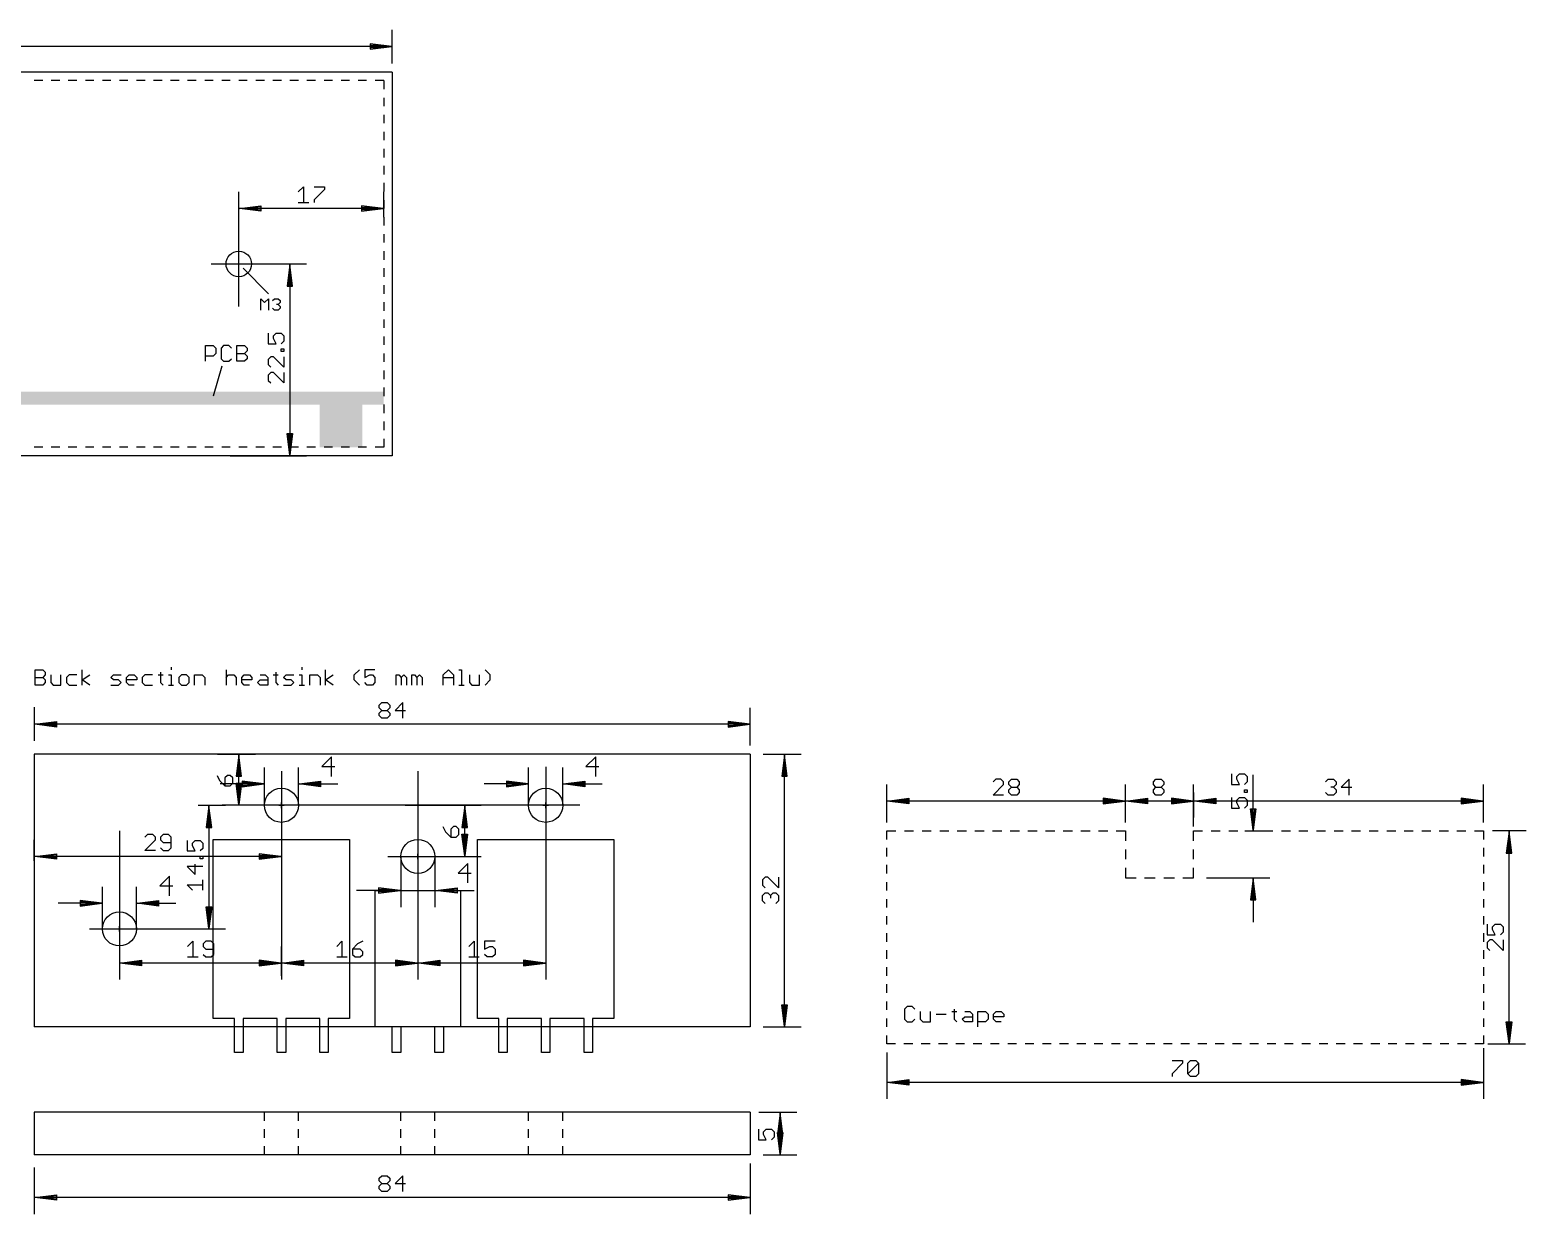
# Model space of a CAD drawing. Extents: x -62 to 290, y -289 to 164.
# Drawn here: x 114.5 to 290, y -263.9 to -125 of the extents above; entities that cross this region are included whole.
import ezdxf

# ---------------------------------------------------------------- set-up
doc = ezdxf.new("R2010")
doc.units = 0
for name, color, linetype in [('113', 140, 'CONTINUOUS'), ('114', 22, 'CONTINUOUS'), ('115', 5, 'CONTINUOUS'), ('27', 1, 'CONTINUOUS'), ('28', 3, 'CONTINUOUS'), ('47', 7, 'CONTINUOUS'), ('51', 53, 'CONTINUOUS')]:
    doc.layers.add(name, color=color, linetype=linetype)

# ---------------------------------------------------------------- blocks, each defined once
blk = doc.blocks.new('RECT')
blk.add_solid([(-0.5, -0.5), (0.5, -0.5), (-0.5, 0.5), (0.5, 0.5)])

msp = doc.modelspace()

# ---------------------------------------------------------------- linework, layer by layer
at = {"layer": '113'}
for p, q in [((131.0547, -199.8003), (131.0547, -200.1001)), ((146.4011, -199.8003), (146.4011, -200.1001)), ((115.1016, -201.8984), (115.1016, -200.1001)), ((115.1016, -200.1001), (116.0008, -200.1001)), ((115.1016, -200.9992), (116.0008, -200.9992)), ((116.0008, -200.1001), (116.3005, -200.3998)), ((116.3005, -200.6995), (116.0008, -200.9992)), ((116.0008, -200.9992), (116.3005, -201.299)), ((116.3005, -201.5987), (116.0008, -201.8984)), ((116.3005, -200.3998), (116.3005, -200.6995)), ((116.3005, -201.299), (116.3005, -201.5987)), ((116.9432, -200.6995), (116.9432, -201.5987)), ((116.9432, -201.5987), (117.2429, -201.8984)), ((118.1421, -201.8984), (118.1421, -200.6995)), ((119.0845, -200.6995), (118.7847, -200.9992)), ((118.7847, -200.9992), (118.7847, -201.5987)), ((118.7847, -201.5987), (119.0845, -201.8984)), ((119.9836, -200.6995), (119.0845, -200.6995)), ((120.6263, -201.8984), (120.6263, -200.1001)), ((120.6263, -201.299), (121.5255, -200.6995)), ((121.5255, -201.8984), (120.6263, -201.299)), ((124.0025, -200.9992), (124.3023, -200.6995)), ((124.3023, -201.299), (124.0025, -200.9992)), ((124.3023, -200.6995), (125.2014, -200.6995)), ((124.9017, -201.299), (124.3023, -201.299)), ((125.2014, -201.5987), (124.9017, -201.299)), ((124.9017, -201.8984), (125.2014, -201.5987)), ((125.8441, -200.9992), (126.1438, -200.6995)), ((125.8441, -201.5987), (125.8441, -200.9992)), ((127.043, -201.299), (125.8441, -201.299)), ((126.1438, -201.8984), (125.8441, -201.5987)), ((126.1438, -200.6995), (126.7433, -200.6995)), ((126.7433, -200.6995), (127.043, -200.9992)), ((127.043, -200.9992), (127.043, -201.299)), ((127.9854, -200.6995), (127.6857, -200.9992)), ((127.6857, -200.9992), (127.6857, -201.5987)), ((127.6857, -201.5987), (127.9854, -201.8984)), ((128.8846, -200.6995), (127.9854, -200.6995)), ((129.5272, -200.6995), (130.1267, -200.6995)), ((129.827, -200.3998), (129.827, -201.5987)), ((129.827, -201.5987), (130.1267, -201.8984)), ((130.755, -200.6995), (131.0547, -200.6995)), ((131.0547, -200.6995), (131.0547, -201.8984)), ((132.2824, -200.6995), (131.9827, -200.9992)), ((131.9827, -200.9992), (131.9827, -201.5987)), ((131.9827, -201.5987), (132.2824, -201.8984)), ((132.8818, -200.6995), (132.2824, -200.6995)), ((133.1816, -200.9992), (132.8818, -200.6995)), ((132.8818, -201.8984), (133.1816, -201.5987)), ((133.1816, -201.5987), (133.1816, -200.9992)), ((133.8243, -201.8984), (133.8243, -200.6995)), ((133.8243, -200.6995), (134.7234, -200.6995)), ((134.7234, -200.6995), (135.0231, -200.9992)), ((135.0231, -200.9992), (135.0231, -201.8984)), ((137.5074, -200.1001), (137.5074, -201.8984)), ((137.5074, -200.9992), (137.8071, -200.6995)), ((137.8071, -200.6995), (138.4066, -200.6995)), ((138.4066, -200.6995), (138.7063, -200.9992)), ((138.7063, -200.9992), (138.7063, -201.8984)), ((139.349, -200.9992), (139.6487, -200.6995)), ((139.349, -201.5987), (139.349, -200.9992)), ((140.5479, -201.299), (139.349, -201.299)), ((139.6487, -201.8984), (139.349, -201.5987)), ((139.6487, -200.6995), (140.2481, -200.6995)), ((140.2481, -200.6995), (140.5479, -200.9992)), ((140.5479, -200.9992), (140.5479, -201.299)), ((141.1905, -201.5987), (141.4903, -201.299)), ((141.4903, -201.8984), (141.1905, -201.5987)), ((141.4903, -200.6995), (142.0897, -200.6995)), ((141.4903, -201.299), (142.3894, -201.299)), ((142.0897, -200.6995), (142.3894, -200.9992)), ((142.3894, -200.9992), (142.3894, -201.8984)), ((143.0321, -200.6995), (143.6316, -200.6995)), ((143.3318, -200.3998), (143.3318, -201.5987)), ((143.3318, -201.5987), (143.6316, -201.8984)), ((144.2598, -200.9992), (144.5595, -200.6995)), ((144.5595, -201.299), (144.2598, -200.9992)), ((144.5595, -200.6995), (145.4587, -200.6995)), ((145.159, -201.299), (144.5595, -201.299)), ((145.4587, -201.5987), (145.159, -201.299)), ((145.159, -201.8984), (145.4587, -201.5987)), ((146.1014, -200.6995), (146.4011, -200.6995)), ((146.4011, -200.6995), (146.4011, -201.8984)), ((147.3291, -201.8984), (147.3291, -200.6995)), ((147.3291, -200.6995), (148.2283, -200.6995)), ((148.2283, -200.6995), (148.528, -200.9992)), ((148.528, -200.9992), (148.528, -201.8984)), ((149.1707, -201.8984), (149.1707, -200.1001)), ((149.1707, -201.299), (150.0699, -200.6995)), ((150.0699, -201.8984), (149.1707, -201.299)), ((152.5469, -200.6995), (153.1463, -200.1001)), ((152.5469, -201.299), (152.5469, -200.6995)), ((153.1463, -201.8984), (152.5469, -201.299)), ((154.9735, -200.1001), (153.7746, -200.1001)), ((153.7746, -200.1001), (153.7746, -200.9992)), ((153.7746, -200.9992), (154.3741, -200.6995)), ((154.0743, -201.8984), (153.7746, -201.5987)), ((154.3741, -200.6995), (154.6738, -200.6995)), ((154.6738, -200.6995), (154.9735, -200.9992)), ((154.9735, -201.5987), (154.6738, -201.8984)), ((154.9735, -200.9992), (154.9735, -201.5987)), ((157.4578, -201.8984), (157.4578, -200.6995)), ((157.4578, -200.6995), (157.7575, -200.6995)), ((157.7575, -200.6995), (158.0572, -200.9992)), ((158.0572, -200.9992), (158.3569, -200.6995)), ((158.0572, -200.9992), (158.0572, -201.8984)), ((158.3569, -200.6995), (158.6567, -200.9992)), ((158.6567, -200.9992), (158.6567, -201.8984)), ((159.2993, -201.8984), (159.2993, -200.6995)), ((159.2993, -200.6995), (159.5991, -200.6995)), ((159.5991, -200.6995), (159.8988, -200.9992)), ((159.8988, -200.9992), (160.1985, -200.6995)), ((159.8988, -200.9992), (159.8988, -201.8984)), ((160.1985, -200.6995), (160.4982, -200.9992)), ((160.4982, -200.9992), (160.4982, -201.8984)), ((162.9825, -200.6995), (163.5819, -200.1001)), ((162.9825, -201.8984), (162.9825, -200.6995)), ((162.9825, -200.9992), (164.1814, -200.9992)), ((163.5819, -200.1001), (164.1814, -200.6995)), ((164.1814, -200.6995), (164.1814, -201.8984)), ((164.824, -200.1001), (165.1238, -200.1001)), ((165.1238, -200.1001), (165.1238, -201.8984)), ((166.0518, -200.6995), (166.0518, -201.5987)), ((166.0518, -201.5987), (166.3515, -201.8984)), ((167.2507, -201.8984), (167.2507, -200.6995)), ((168.4928, -200.6995), (167.8933, -200.1001)), ((167.8933, -201.8984), (168.4928, -201.299)), ((168.4928, -201.299), (168.4928, -200.6995)), ((116.0008, -201.8984), (115.1016, -201.8984)), ((117.2429, -201.8984), (118.1421, -201.8984)), ((119.0845, -201.8984), (119.9836, -201.8984)), ((124.0025, -201.8984), (124.9017, -201.8984)), ((126.7433, -201.8984), (126.1438, -201.8984)), ((127.9854, -201.8984), (128.8846, -201.8984)), ((130.755, -201.8984), (131.3544, -201.8984)), ((132.2824, -201.8984), (132.8818, -201.8984)), ((140.2481, -201.8984), (139.6487, -201.8984)), ((142.3894, -201.8984), (141.4903, -201.8984)), ((144.2598, -201.8984), (145.159, -201.8984)), ((146.1014, -201.8984), (146.7008, -201.8984)), ((154.6738, -201.8984), (154.0743, -201.8984)), ((164.824, -201.8984), (165.4235, -201.8984)), ((166.3515, -201.8984), (167.2507, -201.8984)), ((199, -210), (115, -210)), ((115, -210), (115, -242)), ((199, -210), (199, -242)), ((199, -242), (115, -242)), ((199, -252), (115, -252)), ((115, -252), (115, -257)), ((142, -253), (142, -252)), ((146, -253), (146, -252)), ((158, -253), (158, -252)), ((162, -253), (162, -252)), ((173, -253), (173, -252)), ((177, -253), (177, -252)), ((199, -252), (199, -257)), ((142, -255), (142, -254)), ((146, -255), (146, -254)), ((158, -255), (158, -254)), ((162, -255), (162, -254)), ((173, -255), (173, -254)), ((177, -255), (177, -254)), ((142, -257), (142, -256)), ((146, -257), (146, -256)), ((158, -257), (158, -256)), ((162, -257), (162, -256)), ((173, -257), (173, -256)), ((177, -257), (177, -256)), ((199, -257), (115, -257))]:
    msp.add_line(p, q, dxfattribs=at)
for centre in [(144, -216), (175, -216), (160, -222), (125, -230.5)]:
    msp.add_circle(centre, 2, dxfattribs=at)
at = {"layer": '114'}
for p, q in [((215, -219), (216.0714, -219)), ((215, -220), (215, -219)), ((217.0714, -219), (218.1429, -219)), ((219.1429, -219), (220.2143, -219)), ((221.2143, -219), (222.2857, -219)), ((223.2857, -219), (224.3571, -219)), ((225.3571, -219), (226.4286, -219)), ((227.4286, -219), (228.5, -219)), ((229.5, -219), (230.5714, -219)), ((231.5714, -219), (232.6429, -219)), ((233.6429, -219), (234.7143, -219)), ((235.7143, -219), (236.7857, -219)), ((237.7857, -219), (238.8571, -219)), ((239.8571, -219), (240.9286, -219)), ((241.9286, -219), (243, -219)), ((243, -219), (243, -220.1667)), ((251, -220.1667), (251, -219)), ((251, -219), (252.0588, -219)), ((253.0588, -219), (254.1176, -219)), ((255.1176, -219), (256.1765, -219)), ((257.1765, -219), (258.2353, -219)), ((259.2353, -219), (260.2941, -219)), ((261.2941, -219), (262.3529, -219)), ((263.3529, -219), (264.4118, -219)), ((265.4118, -219), (266.4706, -219)), ((267.4706, -219), (268.5294, -219)), ((269.5294, -219), (270.5882, -219)), ((271.5882, -219), (272.6471, -219)), ((273.6471, -219), (274.7059, -219)), ((275.7059, -219), (276.7647, -219)), ((277.7647, -219), (278.8235, -219)), ((279.8235, -219), (280.8824, -219)), ((281.8824, -219), (282.9412, -219)), ((283.9412, -219), (285, -219)), ((285, -219), (285, -220)), ((215, -222), (215, -221)), ((285, -221), (285, -222)), ((243, -221.1667), (243, -222.3333)), ((251, -222.3333), (251, -221.1667)), ((215, -224), (215, -223)), ((243, -223.3333), (243, -224.5)), ((243, -224.5), (244.25, -224.5)), ((245.25, -224.5), (246.5, -224.5)), ((247.5, -224.5), (248.75, -224.5)), ((249.75, -224.5), (251, -224.5)), ((251, -224.5), (251, -223.3333)), ((285, -223), (285, -224)), ((215, -226), (215, -225)), ((285, -225), (285, -226)), ((215, -228), (215, -227)), ((285, -227), (285, -228)), ((215, -230), (215, -229)), ((285, -229), (285, -230)), ((215, -232), (215, -231)), ((285, -231), (285, -232)), ((215, -234), (215, -233)), ((285, -233), (285, -234)), ((215, -236), (215, -235)), ((285, -235), (285, -236)), ((215, -238), (215, -237)), ((285, -237), (285, -238)), ((215, -240), (215, -239)), ((217.4013, -239.6001), (217.1016, -239.8998)), ((217.1016, -239.8998), (217.1016, -241.0987)), ((218.0008, -239.6001), (217.4013, -239.6001)), ((218.3005, -239.8998), (218.0008, -239.6001)), ((218.9432, -240.1995), (218.9432, -241.0987)), ((220.1421, -241.3984), (220.1421, -240.1995)), ((222.6263, -240.1995), (223.2258, -240.1995)), ((222.926, -239.8998), (222.926, -241.0987)), ((224.1538, -240.1995), (224.7532, -240.1995)), ((224.7532, -240.1995), (225.0529, -240.4992)), ((225.6956, -241.9978), (225.6956, -240.1995)), ((225.6956, -240.1995), (226.5948, -240.1995)), ((226.5948, -240.1995), (226.8945, -240.4992)), ((227.5372, -240.4992), (227.8369, -240.1995)), ((227.8369, -240.1995), (228.4363, -240.1995)), ((228.4363, -240.1995), (228.7361, -240.4992)), ((285, -239), (285, -240)), ((215, -242), (215, -241)), ((217.1016, -241.0987), (217.4013, -241.3984)), ((217.4013, -241.3984), (218.0008, -241.3984)), ((218.0008, -241.3984), (218.3005, -241.0987)), ((218.9432, -241.0987), (219.2429, -241.3984)), ((219.2429, -241.3984), (220.1421, -241.3984)), ((220.7847, -240.4992), (221.9836, -240.4992)), ((222.926, -241.0987), (223.2258, -241.3984)), ((223.854, -241.0987), (224.1538, -240.799)), ((224.1538, -241.3984), (223.854, -241.0987)), ((224.1538, -240.799), (225.0529, -240.799)), ((225.0529, -241.3984), (224.1538, -241.3984)), ((225.0529, -240.4992), (225.0529, -241.3984)), ((226.5948, -241.3984), (225.6956, -241.3984)), ((226.8945, -241.0987), (226.5948, -241.3984)), ((226.8945, -240.4992), (226.8945, -241.0987)), ((227.5372, -241.0987), (227.5372, -240.4992)), ((228.7361, -240.799), (227.5372, -240.799)), ((227.8369, -241.3984), (227.5372, -241.0987)), ((228.4363, -241.3984), (227.8369, -241.3984)), ((228.7361, -240.4992), (228.7361, -240.799)), ((285, -241), (285, -242)), ((215, -244), (215, -243)), ((285, -243), (285, -244)), ((216.0286, -244), (215, -244)), ((218.0571, -244), (217.0286, -244)), ((220.0857, -244), (219.0571, -244)), ((222.1143, -244), (221.0857, -244)), ((224.1429, -244), (223.1143, -244)), ((226.1714, -244), (225.1429, -244)), ((228.2, -244), (227.1714, -244)), ((230.2286, -244), (229.2, -244)), ((232.2571, -244), (231.2286, -244)), ((234.2857, -244), (233.2571, -244)), ((236.3143, -244), (235.2857, -244)), ((238.3429, -244), (237.3143, -244)), ((240.3714, -244), (239.3429, -244)), ((242.4, -244), (241.3714, -244)), ((244.4286, -244), (243.4, -244)), ((246.4571, -244), (245.4286, -244)), ((248.4857, -244), (247.4571, -244)), ((250.5143, -244), (249.4857, -244)), ((252.5429, -244), (251.5143, -244)), ((254.5714, -244), (253.5429, -244)), ((256.6, -244), (255.5714, -244)), ((258.6286, -244), (257.6, -244)), ((260.6571, -244), (259.6286, -244)), ((262.6857, -244), (261.6571, -244)), ((264.7143, -244), (263.6857, -244)), ((266.7429, -244), (265.7143, -244)), ((268.7714, -244), (267.7429, -244)), ((270.8, -244), (269.7714, -244)), ((272.8286, -244), (271.8, -244)), ((274.8571, -244), (273.8286, -244)), ((276.8857, -244), (275.8571, -244)), ((278.9143, -244), (277.8857, -244)), ((280.9429, -244), (279.9143, -244)), ((282.9714, -244), (281.9429, -244)), ((285, -244), (283.9714, -244))]:
    msp.add_line(p, q, dxfattribs=at)
at = {"layer": '27'}
for p, q in [((136, -220), (152, -220)), ((136, -241), (136, -220)), ((152, -220), (152, -241)), ((167, -220), (183, -220)), ((167, -241), (167, -220)), ((183, -220), (183, -241)), ((155, -242), (155, -226)), ((155, -226), (165, -226)), ((165, -226), (165, -242)), ((138.5, -241), (136, -241)), ((138.5, -245), (138.5, -241)), ((143.5, -241), (139.5, -241)), ((139.5, -241), (139.5, -245)), ((143.5, -245), (143.5, -241)), ((148.5, -241), (144.5, -241)), ((144.5, -241), (144.5, -245)), ((148.5, -245), (148.5, -241)), ((152, -241), (149.5, -241)), ((149.5, -241), (149.5, -245)), ((157, -242), (155, -242)), ((157, -245), (157, -242)), ((162, -242), (158, -242)), ((158, -242), (158, -245)), ((162, -245), (162, -242)), ((165, -242), (163, -242)), ((163, -242), (163, -245)), ((169.5, -241), (167, -241)), ((169.5, -245), (169.5, -241)), ((174.5, -241), (170.5, -241)), ((170.5, -241), (170.5, -245)), ((174.5, -245), (174.5, -241)), ((179.5, -241), (175.5, -241)), ((175.5, -241), (175.5, -245)), ((179.5, -245), (179.5, -241)), ((183, -241), (180.5, -241)), ((180.5, -241), (180.5, -245)), ((139.5, -245), (138.5, -245)), ((144.5, -245), (143.5, -245)), ((149.5, -245), (148.5, -245)), ((158, -245), (157, -245)), ((163, -245), (162, -245)), ((170.5, -245), (169.5, -245)), ((175.5, -245), (174.5, -245)), ((180.5, -245), (179.5, -245))]:
    msp.add_line(p, q, dxfattribs=at)
at = {"layer": '28'}
for p, q in [((135.0762, -163.9238), (135.0762, -162.0746)), ((135.0762, -162.0746), (136.0008, -162.0746)), ((136.0008, -162.0746), (136.309, -162.3828)), ((136.309, -162.9992), (136.0008, -163.3074)), ((136.309, -162.3828), (136.309, -162.9992)), ((137.226, -162.0746), (136.9178, -162.3828)), ((136.9178, -162.3828), (136.9178, -163.6156)), ((137.8424, -162.0746), (137.226, -162.0746)), ((138.1506, -162.3828), (137.8424, -162.0746)), ((138.7593, -163.9238), (138.7593, -162.0746)), ((138.7593, -162.0746), (139.6839, -162.0746)), ((138.7593, -162.9992), (139.6839, -162.9992)), ((139.6839, -162.0746), (139.9921, -162.3828)), ((139.9921, -162.691), (139.6839, -162.9992)), ((139.6839, -162.9992), (139.9921, -163.3074)), ((139.9921, -162.3828), (139.9921, -162.691)), ((136.0008, -163.3074), (135.0762, -163.3074)), ((137, -164.5), (136, -168)), ((136.9178, -163.6156), (137.226, -163.9238)), ((137.226, -163.9238), (137.8424, -163.9238)), ((137.8424, -163.9238), (138.1506, -163.6156)), ((139.6839, -163.9238), (138.7593, -163.9238)), ((139.9921, -163.6156), (139.6839, -163.9238)), ((139.9921, -163.3074), (139.9921, -163.6156))]:
    msp.add_line(p, q, dxfattribs=at)
at = {"layer": '47'}
for p, q in [((157, -129), (157, -125.05)), ((156.935, -127), (0.065, -127)), ((156.935, -127), (154.4, -126.6808)), ((154.4, -126.6808), (154.4, -127.3192)), ((156.935, -127), (154.4, -126.74)), ((156.935, -127), (154.4, -126.87)), ((154.4, -127.3192), (156.935, -127)), ((154.4, -127.13), (156.935, -127)), ((154.4, -127.26), (156.935, -127)), ((145.9829, -144.061), (146.5993, -143.4446)), ((146.5993, -143.4446), (146.5993, -145.2938)), ((147.8245, -143.4446), (149.0573, -143.4446)), ((149.0573, -143.7528), (147.8245, -144.9856)), ((149.0573, -143.4446), (149.0573, -143.7528)), ((139, -157.5), (139, -144.05)), ((145.9829, -145.2938), (147.2157, -145.2938)), ((147.8245, -144.9856), (147.8245, -145.2938)), ((156, -147), (156, -144.05)), ((139.065, -146), (141.6, -145.6808)), ((139.065, -146), (141.6, -145.74)), ((139.065, -146), (141.6, -145.87)), ((155.935, -146), (139.065, -146)), ((141.6, -146.3192), (139.065, -146)), ((141.6, -146.13), (139.065, -146)), ((141.6, -146.26), (139.065, -146)), ((141.6, -145.6808), (141.6, -146.3192)), ((155.935, -146), (153.4, -145.6808)), ((153.4, -145.6808), (153.4, -146.3192)), ((155.935, -146), (153.4, -145.74)), ((155.935, -146), (153.4, -145.87)), ((153.4, -146.3192), (155.935, -146)), ((153.4, -146.13), (155.935, -146)), ((153.4, -146.26), (155.935, -146)), ((135.75, -152.5), (146.95, -152.5)), ((145, -152.565), (144.6808, -155.1)), ((145, -152.565), (144.74, -155.1)), ((145, -152.565), (144.87, -155.1)), ((145, -152.565), (145, -174.935)), ((145.3192, -155.1), (145, -152.565)), ((145.13, -155.1), (145, -152.565)), ((145.26, -155.1), (145, -152.565)), ((139.5, -153), (142.5, -156)), ((144.6808, -155.1), (145.3192, -155.1)), ((141.5762, -157.9238), (141.5762, -156.5751)), ((141.5762, -156.5751), (142.0258, -157.0246)), ((142.0258, -157.0246), (142.4754, -156.5751)), ((142.4754, -156.5751), (142.4754, -157.9238)), ((142.9574, -156.7998), (143.1822, -156.5751)), ((143.1822, -157.9238), (142.9574, -157.699)), ((143.1822, -156.5751), (143.6318, -156.5751)), ((143.6318, -157.9238), (143.1822, -157.9238)), ((143.6318, -157.2494), (143.407, -157.2494)), ((143.6318, -156.5751), (143.8565, -156.7998)), ((143.8565, -157.0246), (143.6318, -157.2494)), ((143.6318, -157.2494), (143.8565, -157.4742)), ((143.8565, -157.699), (143.6318, -157.9238)), ((143.8565, -156.7998), (143.8565, -157.0246)), ((143.8565, -157.4742), (143.8565, -157.699)), ((142.4446, -160.6264), (142.4446, -161.8592)), ((143.061, -160.9346), (143.3692, -160.6264)), ((143.061, -161.2428), (143.061, -160.9346)), ((143.3692, -161.8592), (143.061, -161.2428)), ((143.3692, -160.6264), (143.9856, -160.6264)), ((143.9856, -160.6264), (144.2938, -160.9346)), ((144.2938, -160.9346), (144.2938, -161.551)), ((142.4446, -161.8592), (143.3692, -161.8592)), ((144.2938, -161.551), (143.9856, -161.8592)), ((143.9856, -162.78), (143.9856, -162.4718)), ((143.9856, -162.4718), (144.2938, -162.4718)), ((144.2938, -162.78), (143.9856, -162.78)), ((144.2938, -162.4718), (144.2938, -162.78)), ((142.7528, -163.3888), (142.4446, -163.697)), ((142.4446, -163.697), (142.4446, -164.3134)), ((142.4446, -164.3134), (142.7528, -164.6216)), ((143.061, -163.3888), (142.7528, -163.3888)), ((144.2938, -164.6216), (143.061, -163.3888)), ((144.2938, -163.3888), (144.2938, -164.6216)), ((142.7528, -165.2304), (142.4446, -165.5385)), ((142.4446, -165.5385), (142.4446, -166.1549)), ((142.4446, -166.1549), (142.7528, -166.4631)), ((143.061, -165.2304), (142.7528, -165.2304)), ((144.2938, -166.4631), (143.061, -165.2304)), ((144.2938, -165.2304), (144.2938, -166.4631)), ((145, -174.935), (144.6808, -172.4)), ((144.6808, -172.4), (145.3192, -172.4)), ((145, -174.935), (144.74, -172.4)), ((145, -174.935), (144.87, -172.4)), ((145.3192, -172.4), (145, -174.935)), ((145.13, -172.4), (145, -174.935)), ((145.26, -172.4), (145, -174.935)), ((138, -175), (146.95, -175)), ((115, -204.5), (115, -208.45)), ((155.4829, -204.2528), (155.7911, -203.9446)), ((155.4829, -204.561), (155.4829, -204.2528)), ((155.7911, -204.8692), (155.4829, -204.561)), ((155.4829, -205.1774), (155.7911, -204.8692)), ((155.4829, -205.4856), (155.4829, -205.1774)), ((155.7911, -203.9446), (156.4075, -203.9446)), ((155.7911, -204.8692), (156.4075, -204.8692)), ((156.4075, -203.9446), (156.7157, -204.2528)), ((156.7157, -204.561), (156.4075, -204.8692)), ((156.4075, -204.8692), (156.7157, -205.1774)), ((156.7157, -204.2528), (156.7157, -204.561)), ((156.7157, -205.1774), (156.7157, -205.4856)), ((158.2491, -203.9446), (157.3245, -204.8692)), ((157.3245, -204.8692), (158.5573, -204.8692)), ((158.2491, -205.7938), (158.2491, -203.9446)), ((199, -209), (199, -204.55)), ((115.065, -206.5), (117.6, -206.1808)), ((115.065, -206.5), (117.6, -206.24)), ((115.065, -206.5), (117.6, -206.37)), ((198.935, -206.5), (115.065, -206.5)), ((117.6, -206.8192), (115.065, -206.5)), ((117.6, -206.63), (115.065, -206.5)), ((117.6, -206.76), (115.065, -206.5)), ((117.6, -206.1808), (117.6, -206.8192)), ((155.7911, -205.7938), (155.4829, -205.4856)), ((156.4075, -205.7938), (155.7911, -205.7938)), ((156.7157, -205.4856), (156.4075, -205.7938)), ((198.935, -206.5), (196.4, -206.1808)), ((196.4, -206.1808), (196.4, -206.8192)), ((198.935, -206.5), (196.4, -206.24)), ((198.935, -206.5), (196.4, -206.37)), ((196.4, -206.8192), (198.935, -206.5)), ((196.4, -206.63), (198.935, -206.5)), ((196.4, -206.76), (198.935, -206.5)), ((136.5, -210), (140.95, -210)), ((139, -210.065), (138.6808, -212.6)), ((139, -210.065), (138.74, -212.6)), ((139, -210.065), (138.87, -212.6)), ((139, -215.935), (139, -210.065)), ((139.3192, -212.6), (139, -210.065)), ((139.13, -212.6), (139, -210.065)), ((139.26, -212.6), (139, -210.065)), ((149.871, -210.32), (148.727, -211.464)), ((149.871, -212.608), (149.871, -210.32)), ((180.871, -210.32), (179.727, -211.464)), ((180.871, -212.608), (180.871, -210.32)), ((200.5, -210), (204.95, -210)), ((203, -210.065), (202.6808, -212.6)), ((203, -210.065), (202.74, -212.6)), ((203, -210.065), (202.87, -212.6)), ((203, -241.935), (203, -210.065)), ((203.3192, -212.6), (203, -210.065)), ((203.13, -212.6), (203, -210.065)), ((203.26, -212.6), (203, -210.065)), ((142, -216), (142, -211.55)), ((144, -212), (144, -223.95)), ((146, -216), (146, -211.55)), ((148.727, -211.464), (150.2523, -211.464)), ((160, -212), (160, -236.45)), ((173, -216), (173, -211.55)), ((175, -211.5), (175, -236.45)), ((177, -216), (177, -211.55)), ((179.727, -211.464), (181.2523, -211.464)), ((255.4446, -212.3287), (255.4446, -213.5614)), ((256.061, -212.6369), (256.3692, -212.3287)), ((256.3692, -212.3287), (256.9856, -212.3287)), ((256.9856, -212.3287), (257.2938, -212.6369)), ((136.4446, -212.4899), (136.7528, -213.1063)), ((136.7528, -213.1063), (137.3692, -213.7227)), ((141.935, -213.5), (136.8, -213.5)), ((137.6774, -212.4899), (137.3692, -212.7981)), ((137.3692, -212.7981), (137.3692, -213.7227)), ((137.3692, -213.7227), (137.9856, -213.7227)), ((137.9856, -212.4899), (137.6774, -212.4899)), ((138.2938, -212.7981), (137.9856, -212.4899)), ((137.9856, -213.7227), (138.2938, -213.4145)), ((138.2938, -213.4145), (138.2938, -212.7981)), ((138.6808, -212.6), (139.3192, -212.6)), ((139, -215.935), (138.6808, -213.4)), ((138.6808, -213.4), (139.3192, -213.4)), ((139, -215.935), (138.74, -213.4)), ((139, -215.935), (138.87, -213.4)), ((139.3192, -213.4), (139, -215.935)), ((139.13, -213.4), (139, -215.935)), ((139.26, -213.4), (139, -215.935)), ((141.935, -213.5), (139.4, -213.1808)), ((139.4, -213.1808), (139.4, -213.8192)), ((141.935, -213.5), (139.4, -213.24)), ((141.935, -213.5), (139.4, -213.37)), ((139.4, -213.8192), (141.935, -213.5)), ((139.4, -213.63), (141.935, -213.5)), ((139.4, -213.76), (141.935, -213.5)), ((146.065, -213.5), (148.6, -213.1808)), ((146.065, -213.5), (148.6, -213.24)), ((146.065, -213.5), (148.6, -213.37)), ((146.065, -213.5), (150.6172, -213.5)), ((148.6, -213.8192), (146.065, -213.5)), ((148.6, -213.63), (146.065, -213.5)), ((148.6, -213.76), (146.065, -213.5)), ((148.6, -213.1808), (148.6, -213.8192)), ((172.935, -213.5), (167.8, -213.5)), ((172.935, -213.5), (170.4, -213.1808)), ((170.4, -213.1808), (170.4, -213.8192)), ((172.935, -213.5), (170.4, -213.24)), ((172.935, -213.5), (170.4, -213.37)), ((170.4, -213.8192), (172.935, -213.5)), ((170.4, -213.63), (172.935, -213.5)), ((170.4, -213.76), (172.935, -213.5)), ((177.065, -213.5), (179.6, -213.1808)), ((177.065, -213.5), (179.6, -213.24)), ((177.065, -213.5), (179.6, -213.37)), ((177.065, -213.5), (181.6172, -213.5)), ((179.6, -213.8192), (177.065, -213.5)), ((179.6, -213.63), (177.065, -213.5)), ((179.6, -213.76), (177.065, -213.5)), ((179.6, -213.1808), (179.6, -213.8192)), ((202.6808, -212.6), (203.3192, -212.6)), ((215, -218), (215, -213.55)), ((227.7911, -212.9446), (227.4829, -213.2528)), ((227.4829, -214.7938), (228.7157, -213.561)), ((228.4075, -212.9446), (227.7911, -212.9446)), ((228.7157, -213.2528), (228.4075, -212.9446)), ((228.7157, -213.561), (228.7157, -213.2528)), ((229.3245, -213.2528), (229.6327, -212.9446)), ((229.3245, -213.561), (229.3245, -213.2528)), ((229.6327, -213.8692), (229.3245, -213.561)), ((229.3245, -214.1774), (229.6327, -213.8692)), ((229.6327, -212.9446), (230.2491, -212.9446)), ((229.6327, -213.8692), (230.2491, -213.8692)), ((230.2491, -212.9446), (230.5573, -213.2528)), ((230.5573, -213.561), (230.2491, -213.8692)), ((230.2491, -213.8692), (230.5573, -214.1774)), ((230.5573, -213.2528), (230.5573, -213.561)), ((243, -218), (243, -213.55)), ((243, -218), (243, -213.55)), ((246.2773, -213.2528), (246.5855, -212.9446)), ((246.2773, -213.561), (246.2773, -213.2528)), ((246.5855, -213.8692), (246.2773, -213.561)), ((246.2773, -214.1774), (246.5855, -213.8692)), ((246.5855, -212.9446), (247.2019, -212.9446)), ((246.5855, -213.8692), (247.2019, -213.8692)), ((247.2019, -212.9446), (247.5101, -213.2528)), ((247.5101, -213.561), (247.2019, -213.8692)), ((247.2019, -213.8692), (247.5101, -214.1774)), ((247.5101, -213.2528), (247.5101, -213.561)), ((251, -218.5), (251, -213.55)), ((255.4446, -213.5614), (256.3692, -213.5614)), ((256.061, -212.9451), (256.061, -212.6369)), ((256.3692, -213.5614), (256.061, -212.9451)), ((257.2938, -213.2533), (256.9856, -213.5614)), ((257.2938, -212.6369), (257.2938, -213.2533)), ((258, -218.935), (258, -212.4191)), ((266.4829, -213.2528), (266.7911, -212.9446)), ((266.7911, -212.9446), (267.4075, -212.9446)), ((267.4075, -213.8692), (267.0993, -213.8692)), ((267.4075, -212.9446), (267.7157, -213.2528)), ((267.7157, -213.561), (267.4075, -213.8692)), ((267.4075, -213.8692), (267.7157, -214.1774)), ((267.7157, -213.2528), (267.7157, -213.561)), ((269.2491, -212.9446), (268.3245, -213.8692)), ((268.3245, -213.8692), (269.5573, -213.8692)), ((269.2491, -214.7938), (269.2491, -212.9446)), ((285, -218), (285, -213.55)), ((144, -216.3192), (144, -215.6808)), ((175, -216.3192), (175, -215.6808)), ((215.065, -215.5), (217.6, -215.1808)), ((215.065, -215.5), (217.6, -215.24)), ((215.065, -215.5), (217.6, -215.37)), ((242.935, -215.5), (215.065, -215.5)), ((217.6, -215.8192), (215.065, -215.5)), ((217.6, -215.63), (215.065, -215.5)), ((217.6, -215.76), (215.065, -215.5)), ((217.6, -215.1808), (217.6, -215.8192)), ((228.7157, -214.7938), (227.4829, -214.7938)), ((229.3245, -214.4856), (229.3245, -214.1774)), ((229.6327, -214.7938), (229.3245, -214.4856)), ((230.2491, -214.7938), (229.6327, -214.7938)), ((230.5573, -214.4856), (230.2491, -214.7938)), ((230.5573, -214.1774), (230.5573, -214.4856)), ((242.935, -215.5), (240.4, -215.1808)), ((240.4, -215.1808), (240.4, -215.8192)), ((242.935, -215.5), (240.4, -215.24)), ((242.935, -215.5), (240.4, -215.37)), ((240.4, -215.8192), (242.935, -215.5)), ((240.4, -215.63), (242.935, -215.5)), ((240.4, -215.76), (242.935, -215.5)), ((243.065, -215.5), (245.6, -215.1808)), ((243.065, -215.5), (245.6, -215.24)), ((243.065, -215.5), (245.6, -215.37)), ((250.935, -215.5), (243.065, -215.5)), ((245.6, -215.8192), (243.065, -215.5)), ((245.6, -215.63), (243.065, -215.5)), ((245.6, -215.76), (243.065, -215.5)), ((245.6, -215.1808), (245.6, -215.8192)), ((246.2773, -214.4856), (246.2773, -214.1774)), ((246.5855, -214.7938), (246.2773, -214.4856)), ((247.2019, -214.7938), (246.5855, -214.7938)), ((247.5101, -214.4856), (247.2019, -214.7938)), ((247.5101, -214.1774), (247.5101, -214.4856)), ((250.935, -215.5), (248.4, -215.1808)), ((248.4, -215.1808), (248.4, -215.8192)), ((250.935, -215.5), (248.4, -215.24)), ((250.935, -215.5), (248.4, -215.37)), ((248.4, -215.8192), (250.935, -215.5)), ((248.4, -215.63), (250.935, -215.5)), ((248.4, -215.76), (250.935, -215.5)), ((251, -214.5), (251, -217.45)), ((251.065, -215.5), (253.6, -215.1808)), ((251.065, -215.5), (253.6, -215.24)), ((251.065, -215.5), (253.6, -215.37)), ((284.935, -215.5), (251.065, -215.5)), ((253.6, -215.8192), (251.065, -215.5)), ((253.6, -215.63), (251.065, -215.5)), ((253.6, -215.76), (251.065, -215.5)), ((253.6, -215.1808), (253.6, -215.8192)), ((255.4446, -215.091), (255.4446, -216.3238)), ((256.061, -215.3992), (256.3692, -215.091)), ((256.061, -215.7074), (256.061, -215.3992)), ((256.3692, -216.3238), (256.061, -215.7074)), ((256.3692, -215.091), (256.9856, -215.091)), ((256.9856, -214.4822), (256.9856, -214.174)), ((256.9856, -214.174), (257.2938, -214.174)), ((257.2938, -214.4822), (256.9856, -214.4822)), ((256.9856, -215.091), (257.2938, -215.3992)), ((257.2938, -214.174), (257.2938, -214.4822)), ((257.2938, -215.3992), (257.2938, -216.0156)), ((266.7911, -214.7938), (266.4829, -214.4856)), ((267.4075, -214.7938), (266.7911, -214.7938)), ((267.7157, -214.4856), (267.4075, -214.7938)), ((267.7157, -214.1774), (267.7157, -214.4856)), ((284.935, -215.5), (282.4, -215.1808)), ((282.4, -215.1808), (282.4, -215.8192)), ((284.935, -215.5), (282.4, -215.24)), ((284.935, -215.5), (282.4, -215.37)), ((282.4, -215.8192), (284.935, -215.5)), ((282.4, -215.63), (284.935, -215.5)), ((282.4, -215.76), (284.935, -215.5)), ((134.25, -216), (137.45, -216)), ((135.5, -216.065), (135.1808, -218.6)), ((135.5, -216.065), (135.24, -218.6)), ((135.5, -216.065), (135.37, -218.6)), ((135.5, -216.065), (135.5, -230.435)), ((135.8192, -218.6), (135.5, -216.065)), ((135.63, -218.6), (135.5, -216.065)), ((135.76, -218.6), (135.5, -216.065)), ((179, -216), (137.05, -216)), ((143.6808, -216), (144.3192, -216)), ((158.5, -216), (167.45, -216)), ((165.5, -216.065), (165.1808, -218.6)), ((165.5, -216.065), (165.24, -218.6)), ((165.5, -216.065), (165.37, -218.6)), ((165.5, -221.935), (165.5, -216.065)), ((165.8192, -218.6), (165.5, -216.065)), ((165.63, -218.6), (165.5, -216.065)), ((165.76, -218.6), (165.5, -216.065)), ((174.6808, -216), (175.3192, -216)), ((255.4446, -216.3238), (256.3692, -216.3238)), ((257.2938, -216.0156), (256.9856, -216.3238)), ((258, -218.935), (257.6808, -216.4)), ((257.6808, -216.4), (258.3192, -216.4)), ((258, -218.935), (257.74, -216.4)), ((258, -218.935), (257.87, -216.4)), ((258.3192, -216.4), (258, -218.935)), ((258.13, -216.4), (258, -218.935)), ((258.26, -216.4), (258, -218.935)), ((125, -219), (125, -236.45)), ((135.1808, -218.6), (135.8192, -218.6)), ((162.9446, -218.4899), (163.2528, -219.1063)), ((163.2528, -219.1063), (163.8692, -219.7227)), ((164.1774, -218.4899), (163.8692, -218.7981)), ((163.8692, -218.7981), (163.8692, -219.7227)), ((164.4856, -218.4899), (164.1774, -218.4899)), ((164.7938, -218.7981), (164.4856, -218.4899)), ((164.7938, -219.4145), (164.7938, -218.7981)), ((165.1808, -218.6), (165.8192, -218.6)), ((257, -219), (259.95, -219)), ((290, -219), (286.05, -219)), ((288, -219.065), (287.6808, -221.6)), ((288, -219.065), (287.74, -221.6)), ((288, -219.065), (287.87, -221.6)), ((288, -243.935), (288, -219.065)), ((288.3192, -221.6), (288, -219.065)), ((288.13, -221.6), (288, -219.065)), ((288.26, -221.6), (288, -219.065)), ((115, -222.5), (115, -220.05)), ((128.2911, -219.4446), (127.9829, -219.7528)), ((127.9829, -221.2938), (129.2157, -220.061)), ((128.9075, -219.4446), (128.2911, -219.4446)), ((129.2157, -219.7528), (128.9075, -219.4446)), ((129.2157, -220.061), (129.2157, -219.7528)), ((130.1327, -219.4446), (129.8245, -219.7528)), ((129.8245, -219.7528), (129.8245, -220.061)), ((129.8245, -220.061), (130.1327, -220.3692)), ((129.8245, -220.9856), (130.1327, -221.2938)), ((130.7491, -219.4446), (130.1327, -219.4446)), ((130.1327, -220.3692), (131.0573, -220.3692)), ((131.0573, -219.7528), (130.7491, -219.4446)), ((130.7491, -221.2938), (131.0573, -220.9856)), ((131.0573, -220.9856), (131.0573, -219.7528)), ((132.9446, -220.1264), (132.9446, -221.3592)), ((133.561, -220.4346), (133.8692, -220.1264)), ((133.561, -220.7428), (133.561, -220.4346)), ((133.8692, -221.3592), (133.561, -220.7428)), ((133.8692, -220.1264), (134.4856, -220.1264)), ((134.4856, -220.1264), (134.7938, -220.4346)), ((134.7938, -221.051), (134.4856, -221.3592)), ((134.7938, -220.4346), (134.7938, -221.051)), ((163.8692, -219.7227), (164.4856, -219.7227)), ((164.4856, -219.7227), (164.7938, -219.4145)), ((165.5, -221.935), (165.1808, -219.4)), ((165.1808, -219.4), (165.8192, -219.4)), ((165.5, -221.935), (165.24, -219.4)), ((165.5, -221.935), (165.37, -219.4)), ((165.8192, -219.4), (165.5, -221.935)), ((165.63, -219.4), (165.5, -221.935)), ((165.76, -219.4), (165.5, -221.935)), ((115.065, -222), (117.6, -221.6808)), ((115.065, -222), (117.6, -221.74)), ((115.065, -222), (117.6, -221.87)), ((143.935, -222), (115.065, -222)), ((117.6, -222.3192), (115.065, -222)), ((117.6, -222.13), (115.065, -222)), ((117.6, -222.26), (115.065, -222)), ((117.6, -221.6808), (117.6, -222.3192)), ((129.2157, -221.2938), (127.9829, -221.2938)), ((130.1327, -221.2938), (130.7491, -221.2938)), ((132.9446, -221.3592), (133.8692, -221.3592)), ((134.4856, -222.28), (134.4856, -221.9718)), ((134.4856, -221.9718), (134.7938, -221.9718)), ((134.7938, -222.28), (134.4856, -222.28)), ((134.7938, -221.9718), (134.7938, -222.28)), ((143.935, -222), (141.4, -221.6808)), ((141.4, -221.6808), (141.4, -222.3192)), ((143.935, -222), (141.4, -221.74)), ((143.935, -222), (141.4, -221.87)), ((141.4, -222.3192), (143.935, -222)), ((141.4, -222.13), (143.935, -222)), ((141.4, -222.26), (143.935, -222)), ((144, -222.5), (144, -236.45)), ((156.5, -222), (167.45, -222)), ((158, -222), (158, -227.95)), ((159.6808, -222), (160.3192, -222)), ((160, -222.3192), (160, -221.6808)), ((160, -222.5), (160, -236.45)), ((162, -222), (162, -227.95)), ((165.871, -222.82), (164.727, -223.964)), ((165.871, -225.108), (165.871, -222.82)), ((287.6808, -221.6), (288.3192, -221.6)), ((130.871, -224.32), (129.727, -225.464)), ((130.871, -226.608), (130.871, -224.32)), ((134.7938, -223.197), (132.9446, -223.197)), ((132.9446, -223.197), (133.8692, -224.1216)), ((133.8692, -224.1216), (133.8692, -222.8888)), ((164.727, -223.964), (166.2523, -223.964)), ((200.7528, -224.4427), (200.4446, -224.7509)), ((201.061, -224.4427), (200.7528, -224.4427)), ((202.2938, -225.6755), (201.061, -224.4427)), ((202.2938, -224.4427), (202.2938, -225.6755)), ((252.5, -224.5), (259.95, -224.5)), ((258, -224.565), (257.6808, -227.1)), ((258, -224.565), (257.74, -227.1)), ((258, -224.565), (257.87, -227.1)), ((258, -224.565), (258, -229.7)), ((258.3192, -227.1), (258, -224.565)), ((258.13, -227.1), (258, -224.565)), ((258.26, -227.1), (258, -224.565)), ((123, -230.5), (123, -225.55)), ((127, -230.5), (127, -225.55)), ((129.727, -225.464), (131.2523, -225.464)), ((133.561, -225.9631), (132.9446, -225.3467)), ((132.9446, -225.3467), (134.7938, -225.3467)), ((134.7938, -225.9631), (134.7938, -224.7304)), ((157.935, -226), (152.8, -226)), ((157.935, -226), (155.4, -225.6808)), ((155.4, -225.6808), (155.4, -226.3192)), ((157.935, -226), (155.4, -225.74)), ((157.935, -226), (155.4, -225.87)), ((155.4, -226.3192), (157.935, -226)), ((155.4, -226.13), (157.935, -226)), ((155.4, -226.26), (157.935, -226)), ((162.065, -226), (164.6, -225.6808)), ((162.065, -226), (164.6, -225.74)), ((162.065, -226), (164.6, -225.87)), ((162.065, -226), (166.6172, -226)), ((164.6, -226.3192), (162.065, -226)), ((164.6, -226.13), (162.065, -226)), ((164.6, -226.26), (162.065, -226)), ((164.6, -225.6808), (164.6, -226.3192)), ((200.4446, -224.7509), (200.4446, -225.3673)), ((200.4446, -225.3673), (200.7528, -225.6755)), ((200.4446, -226.5925), (200.7528, -226.2843)), ((200.7528, -226.2843), (201.061, -226.2843)), ((201.061, -226.2843), (201.3692, -226.5925)), ((201.3692, -226.5925), (201.6774, -226.2843)), ((201.6774, -226.2843), (201.9856, -226.2843)), ((201.9856, -226.2843), (202.2938, -226.5925)), ((122.935, -227.5), (117.8, -227.5)), ((122.935, -227.5), (120.4, -227.1808)), ((120.4, -227.1808), (120.4, -227.8192)), ((122.935, -227.5), (120.4, -227.24)), ((122.935, -227.5), (120.4, -227.37)), ((120.4, -227.8192), (122.935, -227.5)), ((120.4, -227.63), (122.935, -227.5)), ((120.4, -227.76), (122.935, -227.5)), ((127.065, -227.5), (129.6, -227.1808)), ((127.065, -227.5), (129.6, -227.24)), ((127.065, -227.5), (129.6, -227.37)), ((127.065, -227.5), (131.6172, -227.5)), ((129.6, -227.8192), (127.065, -227.5)), ((129.6, -227.63), (127.065, -227.5)), ((129.6, -227.76), (127.065, -227.5)), ((129.6, -227.1808), (129.6, -227.8192)), ((135.5, -230.435), (135.1808, -227.9)), ((135.1808, -227.9), (135.8192, -227.9)), ((135.5, -230.435), (135.24, -227.9)), ((135.5, -230.435), (135.37, -227.9)), ((135.8192, -227.9), (135.5, -230.435)), ((135.63, -227.9), (135.5, -230.435)), ((135.76, -227.9), (135.5, -230.435)), ((200.4446, -227.2089), (200.4446, -226.5925)), ((200.7528, -227.5171), (200.4446, -227.2089)), ((201.3692, -226.5925), (201.3692, -226.9007)), ((202.2938, -227.2089), (201.9856, -227.5171)), ((202.2938, -226.5925), (202.2938, -227.2089)), ((257.6808, -227.1), (258.3192, -227.1)), ((121.5, -230.5), (137.45, -230.5)), ((124.6808, -230.5), (125.3192, -230.5)), ((125, -230.8192), (125, -230.1808)), ((285.4446, -229.9427), (285.4446, -231.1755)), ((285.4446, -231.1755), (286.3692, -231.1755)), ((286.061, -230.2509), (286.3692, -229.9427)), ((286.061, -230.5591), (286.061, -230.2509)), ((286.3692, -231.1755), (286.061, -230.5591)), ((286.3692, -229.9427), (286.9856, -229.9427)), ((286.9856, -229.9427), (287.2938, -230.2509)), ((287.2938, -230.8673), (286.9856, -231.1755)), ((287.2938, -230.2509), (287.2938, -230.8673)), ((132.9829, -232.561), (133.5993, -231.9446)), ((133.5993, -231.9446), (133.5993, -233.7938)), ((135.1327, -231.9446), (134.8245, -232.2528)), ((134.8245, -232.2528), (134.8245, -232.561)), ((134.8245, -232.561), (135.1327, -232.8692)), ((135.7491, -231.9446), (135.1327, -231.9446)), ((135.1327, -232.8692), (136.0573, -232.8692)), ((136.0573, -232.2528), (135.7491, -231.9446)), ((136.0573, -233.4856), (136.0573, -232.2528)), ((144, -236), (144, -232.55)), ((150.4829, -232.561), (151.0993, -231.9446)), ((151.0993, -231.9446), (151.0993, -233.7938)), ((152.9409, -232.2528), (152.3245, -232.8692)), ((152.3245, -232.8692), (152.3245, -233.4856)), ((153.2491, -232.8692), (152.3245, -232.8692)), ((153.5573, -231.9446), (152.9409, -232.2528)), ((153.5573, -233.1774), (153.2491, -232.8692)), ((153.5573, -233.4856), (153.5573, -233.1774)), ((165.9829, -232.561), (166.5993, -231.9446)), ((166.5993, -231.9446), (166.5993, -233.7938)), ((169.0573, -231.9446), (167.8245, -231.9446)), ((167.8245, -231.9446), (167.8245, -232.8692)), ((167.8245, -232.8692), (168.4409, -232.561)), ((168.4409, -232.561), (168.7491, -232.561)), ((168.7491, -232.561), (169.0573, -232.8692)), ((169.0573, -232.8692), (169.0573, -233.4856)), ((285.7528, -231.7843), (285.4446, -232.0925)), ((285.4446, -232.0925), (285.4446, -232.7089)), ((285.4446, -232.7089), (285.7528, -233.0171)), ((286.061, -231.7843), (285.7528, -231.7843)), ((287.2938, -233.0171), (286.061, -231.7843)), ((287.2938, -231.7843), (287.2938, -233.0171)), ((125.065, -234.5), (127.6, -234.1808)), ((125.065, -234.5), (127.6, -234.24)), ((125.065, -234.5), (127.6, -234.37)), ((143.935, -234.5), (125.065, -234.5)), ((127.6, -234.8192), (125.065, -234.5)), ((127.6, -234.63), (125.065, -234.5)), ((127.6, -234.76), (125.065, -234.5)), ((127.6, -234.1808), (127.6, -234.8192)), ((132.9829, -233.7938), (134.2157, -233.7938)), ((134.8245, -233.4856), (135.1327, -233.7938)), ((135.1327, -233.7938), (135.7491, -233.7938)), ((135.7491, -233.7938), (136.0573, -233.4856)), ((143.935, -234.5), (141.4, -234.1808)), ((141.4, -234.1808), (141.4, -234.8192)), ((143.935, -234.5), (141.4, -234.24)), ((143.935, -234.5), (141.4, -234.37)), ((141.4, -234.8192), (143.935, -234.5)), ((141.4, -234.63), (143.935, -234.5)), ((141.4, -234.76), (143.935, -234.5)), ((144.065, -234.5), (146.6, -234.1808)), ((144.065, -234.5), (146.6, -234.24)), ((144.065, -234.5), (146.6, -234.37)), ((159.935, -234.5), (144.065, -234.5)), ((146.6, -234.8192), (144.065, -234.5)), ((146.6, -234.63), (144.065, -234.5)), ((146.6, -234.76), (144.065, -234.5)), ((146.6, -234.1808), (146.6, -234.8192)), ((150.4829, -233.7938), (151.7157, -233.7938)), ((152.3245, -233.4856), (152.6327, -233.7938)), ((152.6327, -233.7938), (153.2491, -233.7938)), ((153.2491, -233.7938), (153.5573, -233.4856)), ((159.935, -234.5), (157.4, -234.1808)), ((157.4, -234.1808), (157.4, -234.8192)), ((159.935, -234.5), (157.4, -234.24)), ((159.935, -234.5), (157.4, -234.37)), ((157.4, -234.8192), (159.935, -234.5)), ((157.4, -234.63), (159.935, -234.5)), ((157.4, -234.76), (159.935, -234.5)), ((160.065, -234.5), (162.6, -234.1808)), ((160.065, -234.5), (162.6, -234.24)), ((160.065, -234.5), (162.6, -234.37)), ((174.935, -234.5), (160.065, -234.5)), ((162.6, -234.8192), (160.065, -234.5)), ((162.6, -234.63), (160.065, -234.5)), ((162.6, -234.76), (160.065, -234.5)), ((162.6, -234.1808), (162.6, -234.8192)), ((165.9829, -233.7938), (167.2157, -233.7938)), ((168.1327, -233.7938), (167.8245, -233.4856)), ((168.7491, -233.7938), (168.1327, -233.7938)), ((169.0573, -233.4856), (168.7491, -233.7938)), ((174.935, -234.5), (172.4, -234.1808)), ((172.4, -234.1808), (172.4, -234.8192)), ((174.935, -234.5), (172.4, -234.24)), ((174.935, -234.5), (172.4, -234.37)), ((172.4, -234.8192), (174.935, -234.5)), ((172.4, -234.63), (174.935, -234.5)), ((172.4, -234.76), (174.935, -234.5)), ((203, -241.935), (202.6808, -239.4)), ((202.6808, -239.4), (203.3192, -239.4)), ((203, -241.935), (202.74, -239.4)), ((203, -241.935), (202.87, -239.4)), ((203.3192, -239.4), (203, -241.935)), ((203.13, -239.4), (203, -241.935)), ((203.26, -239.4), (203, -241.935)), ((200.5, -242), (204.95, -242)), ((288, -243.935), (287.6808, -241.4)), ((287.6808, -241.4), (288.3192, -241.4)), ((288, -243.935), (287.74, -241.4)), ((288, -243.935), (287.87, -241.4)), ((288.3192, -241.4), (288, -243.935)), ((288.13, -241.4), (288, -243.935)), ((288.26, -241.4), (288, -243.935)), ((215, -245), (215, -250.45)), ((285, -244.5), (285, -250.45)), ((285.5, -244), (289.95, -244)), ((248.4829, -245.9446), (249.7157, -245.9446)), ((249.7157, -246.2528), (248.4829, -247.4856)), ((249.7157, -245.9446), (249.7157, -246.2528)), ((250.3245, -246.2528), (250.6327, -245.9446)), ((250.3245, -247.4856), (250.3245, -246.2528)), ((250.3245, -247.4856), (251.5573, -246.2528)), ((250.6327, -245.9446), (251.2491, -245.9446)), ((251.2491, -245.9446), (251.5573, -246.2528)), ((251.5573, -246.2528), (251.5573, -247.4856)), ((215.065, -248.5), (217.6, -248.1808)), ((215.065, -248.5), (217.6, -248.24)), ((215.065, -248.5), (217.6, -248.37)), ((284.935, -248.5), (215.065, -248.5)), ((217.6, -248.8192), (215.065, -248.5)), ((217.6, -248.63), (215.065, -248.5)), ((217.6, -248.76), (215.065, -248.5)), ((217.6, -248.1808), (217.6, -248.8192)), ((248.4829, -247.4856), (248.4829, -247.7938)), ((250.6327, -247.7938), (250.3245, -247.4856)), ((251.2491, -247.7938), (250.6327, -247.7938)), ((251.5573, -247.4856), (251.2491, -247.7938)), ((284.935, -248.5), (282.4, -248.1808)), ((282.4, -248.1808), (282.4, -248.8192)), ((284.935, -248.5), (282.4, -248.24)), ((284.935, -248.5), (282.4, -248.37)), ((282.4, -248.8192), (284.935, -248.5)), ((282.4, -248.63), (284.935, -248.5)), ((282.4, -248.76), (284.935, -248.5)), ((200, -252), (204.45, -252)), ((202.5, -252.065), (202.1808, -254.6)), ((202.5, -252.065), (202.24, -254.6)), ((202.5, -252.065), (202.37, -254.6)), ((202.5, -256.935), (202.5, -252.065)), ((202.8192, -254.6), (202.5, -252.065)), ((202.63, -254.6), (202.5, -252.065)), ((202.76, -254.6), (202.5, -252.065)), ((199.9446, -253.9899), (199.9446, -255.2227)), ((200.561, -254.2981), (200.8692, -253.9899)), ((200.561, -254.6063), (200.561, -254.2981)), ((200.8692, -253.9899), (201.4856, -253.9899)), ((201.4856, -253.9899), (201.7938, -254.2981)), ((201.7938, -254.2981), (201.7938, -254.9145)), ((202.5, -256.935), (202.1808, -254.4)), ((202.1808, -254.4), (202.8192, -254.4)), ((202.5, -256.935), (202.24, -254.4)), ((202.5, -256.935), (202.37, -254.4)), ((202.8192, -254.4), (202.5, -256.935)), ((202.63, -254.4), (202.5, -256.935)), ((202.76, -254.4), (202.5, -256.935)), ((199.9446, -255.2227), (200.8692, -255.2227)), ((200.8692, -255.2227), (200.561, -254.6063)), ((201.7938, -254.9145), (201.4856, -255.2227)), ((202.1808, -254.6), (202.8192, -254.6)), ((200.5, -257), (204.45, -257)), ((115, -258.5), (115, -263.95)), ((155.4829, -259.7528), (155.7911, -259.4446)), ((155.7911, -259.4446), (156.4075, -259.4446)), ((156.4075, -259.4446), (156.7157, -259.7528)), ((158.2491, -259.4446), (157.3245, -260.3692)), ((158.2491, -261.2938), (158.2491, -259.4446)), ((199, -258), (199, -263.95)), ((155.4829, -260.061), (155.4829, -259.7528)), ((155.7911, -260.3692), (155.4829, -260.061)), ((155.4829, -260.6774), (155.7911, -260.3692)), ((155.4829, -260.9856), (155.4829, -260.6774)), ((155.7911, -261.2938), (155.4829, -260.9856)), ((155.7911, -260.3692), (156.4075, -260.3692)), ((156.4075, -261.2938), (155.7911, -261.2938)), ((156.7157, -260.061), (156.4075, -260.3692)), ((156.4075, -260.3692), (156.7157, -260.6774)), ((156.7157, -260.9856), (156.4075, -261.2938)), ((156.7157, -259.7528), (156.7157, -260.061)), ((156.7157, -260.6774), (156.7157, -260.9856)), ((157.3245, -260.3692), (158.5573, -260.3692)), ((115.065, -262), (117.6, -261.6808)), ((115.065, -262), (117.6, -261.74)), ((115.065, -262), (117.6, -261.87)), ((198.935, -262), (115.065, -262)), ((117.6, -262.3192), (115.065, -262)), ((117.6, -262.13), (115.065, -262)), ((117.6, -262.26), (115.065, -262)), ((117.6, -261.6808), (117.6, -262.3192)), ((198.935, -262), (196.4, -261.6808)), ((196.4, -261.6808), (196.4, -262.3192)), ((198.935, -262), (196.4, -261.74)), ((198.935, -262), (196.4, -261.87)), ((196.4, -262.3192), (198.935, -262)), ((196.4, -262.13), (198.935, -262)), ((196.4, -262.26), (198.935, -262))]:
    msp.add_line(p, q, dxfattribs=at)
at = {"layer": '51'}
for p, q in [((157, -130), (0, -130)), ((116, -131), (115, -131)), ((118, -131), (117, -131)), ((120, -131), (119, -131)), ((122, -131), (121, -131)), ((124, -131), (123, -131)), ((126, -131), (125, -131)), ((128, -131), (127, -131)), ((130, -131), (129, -131)), ((132, -131), (131, -131)), ((134, -131), (133, -131)), ((136, -131), (135, -131)), ((138, -131), (137, -131)), ((140, -131), (139, -131)), ((142, -131), (141, -131)), ((144, -131), (143, -131)), ((146, -131), (145, -131)), ((148, -131), (147, -131)), ((150, -131), (149, -131)), ((152, -131), (151, -131)), ((154, -131), (153, -131)), ((156, -131), (155, -131)), ((156, -131), (156, -132)), ((157, -130), (157, -175)), ((156, -133), (156, -134)), ((156, -135), (156, -136)), ((156, -137), (156, -138)), ((156, -139), (156, -140)), ((156, -141), (156, -142)), ((156, -143), (156, -144)), ((156, -145), (156, -146)), ((156, -147), (156, -148)), ((156, -149), (156, -150)), ((156, -151), (156, -152)), ((156, -153), (156, -154)), ((156, -155), (156, -156)), ((156, -157), (156, -158)), ((156, -159), (156, -160)), ((156, -161), (156, -162)), ((156, -163), (156, -164)), ((156, -165), (156, -166)), ((156, -167), (156, -168)), ((156, -169), (156, -170)), ((156, -171), (156, -172)), ((156, -173), (156, -174)), ((157, -175), (0, -175)), ((116, -174), (115, -174)), ((118, -174), (117, -174)), ((120, -174), (119, -174)), ((122, -174), (121, -174)), ((124, -174), (123, -174)), ((126, -174), (125, -174)), ((128, -174), (127, -174)), ((130, -174), (129, -174)), ((132, -174), (131, -174)), ((134, -174), (133, -174)), ((136, -174), (135, -174)), ((138, -174), (137, -174)), ((140, -174), (139, -174)), ((142, -174), (141, -174)), ((144, -174), (143, -174)), ((146, -174), (145, -174)), ((148, -174), (147, -174)), ((150, -174), (149, -174)), ((152, -174), (151, -174)), ((154, -174), (153, -174)), ((156, -174), (155, -174))]:
    msp.add_line(p, q, dxfattribs=at)
msp.add_circle((139, -152.5), 1.5, dxfattribs=at)

# ---------------------------------------------------------------- block references
at = {"layer": '115', "xscale": 5, "yscale": 5, "rotation": 270}
msp.add_blockref('RECT', (151, -171.5), dxfattribs=at)
at = {"layer": '28', "xscale": 155, "yscale": 1.5}
msp.add_blockref('RECT', (78.5, -168.25), dxfattribs=at)

doc.saveas('drawing.dxf')
